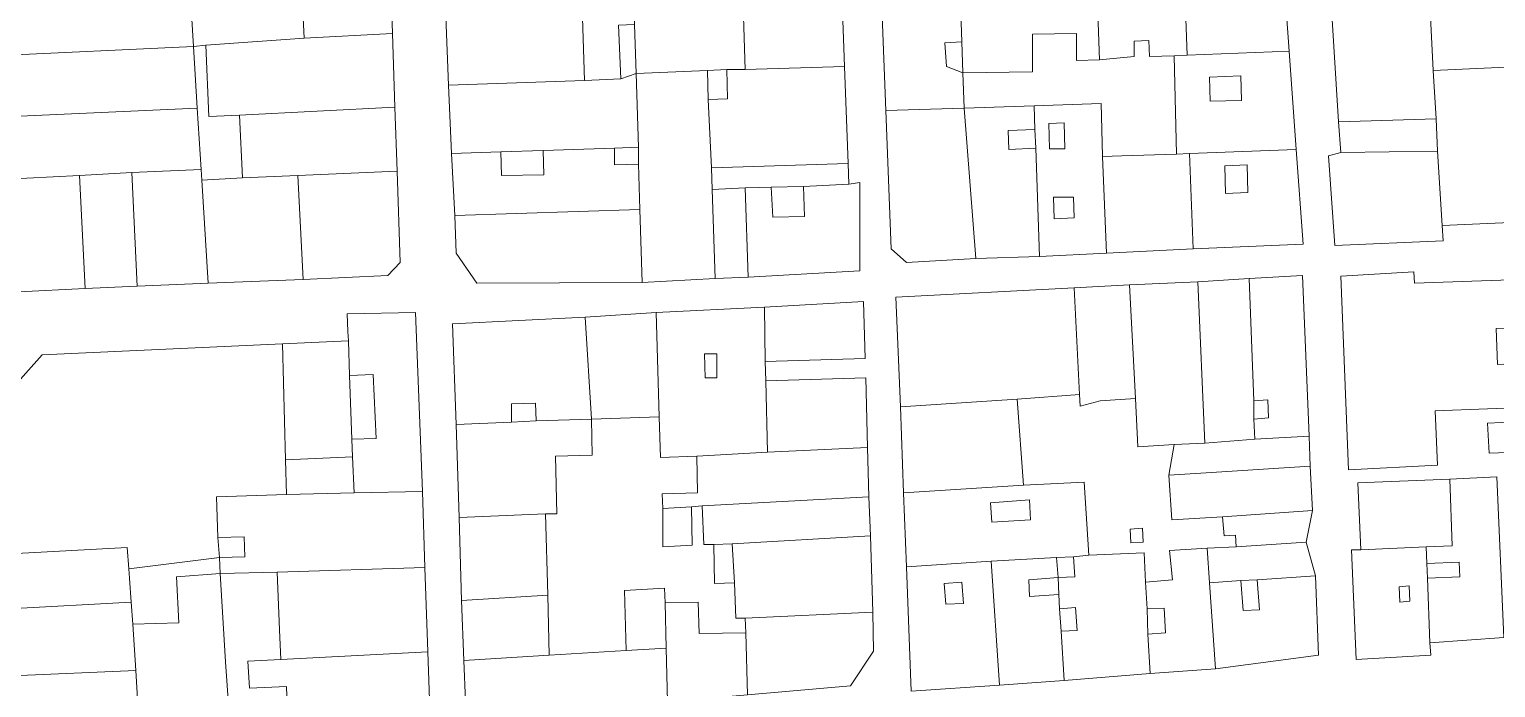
# Model space of a CAD drawing. Header units: inches. Extents: x 1138763 to 1140867, y 1050756 to 1053008.
# Drawn here: x 1139711.1 to 1139949.6, y 1052149.2 to 1052256.3 of the extents above; entities that cross this region are included whole.
import ezdxf

# ---------------------------------------------------------------- set-up
doc = ezdxf.new("R2010")
doc.units = ezdxf.units.IN
doc.header["$MEASUREMENT"] = 0
doc.layers.add('LimEdif_AM', color=44, linetype='Continuous', lineweight=5)

msp = doc.modelspace()

# ---------------------------------------------------------------- linework, layer by layer
at = {"layer": 'LimEdif_AM'}
for points in [[(1139898.31, 1052283.25), (1139913.81, 1052283.5), (1139916.06, 1052252.75), (1139899.44, 1052252.12), (1139898.31, 1052283.25)], [(1139938.56, 1052265.87), (1139938.94, 1052260.5), (1139939.44, 1052249.62), (1139939.94, 1052241.75), (1139924.06, 1052241.25), (1139921.44, 1052283.37), (1139929.44, 1052283.75), (1139930.19, 1052265.37), (1139938.56, 1052265.87)], [(1139826.56, 1052280.87), (1139842.56, 1052281.75), (1139843.69, 1052250.25), (1139827.56, 1052249.75), (1139826.56, 1052280.87)], [(1139862.81, 1052254.25), (1139860.06, 1052254.12), (1139860.31, 1052250.25), (1139862.94, 1052249.25), (1139863.19, 1052243.5), (1139850.44, 1052243.12), (1139848.94, 1052282.37), (1139861.81, 1052282.62), (1139862.81, 1052254.25)], [(1139861.81, 1052282.62), (1139884.06, 1052283), (1139885.19, 1052251.37), (1139881.44, 1052251.25), (1139881.44, 1052255.62), (1139874.31, 1052255.5), (1139874.31, 1052249.37), (1139862.94, 1052249.25), (1139862.81, 1052254.25), (1139861.81, 1052282.62)], [(1139884.06, 1052283), (1139898.31, 1052283.25), (1139899.44, 1052252.12), (1139897.31, 1052252), (1139893.31, 1052251.87), (1139893.19, 1052254.5), (1139890.81, 1052254.37), (1139890.81, 1052251.87), (1139885.19, 1052251.37), (1139884.06, 1052283)], [(1139937.81, 1052280.37), (1139955.06, 1052281.12), (1139955.94, 1052253), (1139956.06, 1052250.37), (1139939.44, 1052249.62), (1139938.94, 1052260.5), (1139945.19, 1052260.62), (1139944.94, 1052271.62), (1139938.31, 1052271.5), (1139937.81, 1052280.37)], [(1139754.69, 1052277.87), (1139769.44, 1052278.75), (1139770.19, 1052255.62), (1139755.81, 1052254.87), (1139754.69, 1052277.87)], [(1139808.81, 1052279.87), (1139826.56, 1052280.87), (1139827.56, 1052249.75), (1139824.56, 1052249.75), (1139821.44, 1052249.62), (1139809.81, 1052249.12), (1139809.56, 1052257.12), (1139809.31, 1052263.62), (1139808.81, 1052279.87)], [(1139737.81, 1052253.5), (1139705.31, 1052252), (1139704.31, 1052271.12), (1139707.31, 1052274.87), (1139736.44, 1052276.62), (1139737.81, 1052253.5)], [(1139736.44, 1052276.62), (1139754.69, 1052277.87), (1139755.81, 1052254.87), (1139739.81, 1052253.75), (1139737.81, 1052253.5), (1139736.44, 1052276.62)], [(1139800.94, 1052263.37), (1139801.44, 1052248), (1139779.31, 1052247.25), (1139778.69, 1052262.62), (1139800.94, 1052263.37)], [(1139809.31, 1052263.62), (1139809.56, 1052257.12), (1139806.94, 1052257), (1139807.31, 1052248.25), (1139801.44, 1052248), (1139800.94, 1052263.37), (1139809.31, 1052263.62)], [(1139770.19, 1052255.62), (1139770.56, 1052243.62), (1139745.31, 1052242.37), (1139740.31, 1052242.12), (1139739.81, 1052253.75), (1139755.81, 1052254.87), (1139770.19, 1052255.62)], [(1139809.81, 1052249.12), (1139807.31, 1052248.25), (1139806.94, 1052257), (1139809.56, 1052257.12), (1139809.81, 1052249.12)], [(1139897.31, 1052252), (1139897.69, 1052236), (1139888.81, 1052235.75), (1139885.69, 1052235.62), (1139885.56, 1052240), (1139885.44, 1052244.25), (1139874.56, 1052243.87), (1139863.19, 1052243.5), (1139862.94, 1052249.25), (1139874.31, 1052249.37), (1139874.31, 1052255.5), (1139881.44, 1052255.62), (1139881.44, 1052251.25), (1139885.19, 1052251.37), (1139890.81, 1052251.87), (1139890.81, 1052254.37), (1139893.19, 1052254.5), (1139893.31, 1052251.87), (1139897.31, 1052252)], [(1139737.81, 1052253.5), (1139738.44, 1052243.5), (1139705.94, 1052242), (1139705.31, 1052252), (1139737.81, 1052253.5)], [(1139739.81, 1052253.75), (1139740.31, 1052242.12), (1139745.31, 1052242.37), (1139745.81, 1052232.12), (1139739.19, 1052231.75), (1139739.06, 1052233.5), (1139738.44, 1052243.5), (1139737.81, 1052253.5), (1139739.81, 1052253.75)], [(1139862.94, 1052249.25), (1139860.31, 1052250.25), (1139860.06, 1052254.12), (1139862.81, 1052254.25), (1139862.94, 1052249.25)], [(1139916.06, 1052252.75), (1139917.19, 1052236.75), (1139899.81, 1052236.12), (1139897.69, 1052236), (1139897.31, 1052252), (1139899.44, 1052252.12), (1139916.06, 1052252.75)], [(1139843.69, 1052250.25), (1139844.31, 1052234.5), (1139822.06, 1052233.75), (1139821.56, 1052244.87), (1139824.69, 1052245), (1139824.56, 1052249.75), (1139827.56, 1052249.75), (1139843.69, 1052250.25)], [(1139956.06, 1052250.37), (1139956.94, 1052225.12), (1139940.94, 1052224.37), (1139940.19, 1052236.5), (1139939.94, 1052241.75), (1139939.44, 1052249.62), (1139956.06, 1052250.37)], [(1139809.81, 1052249.12), (1139810.19, 1052237.12), (1139806.31, 1052237), (1139794.69, 1052236.62), (1139787.81, 1052236.37), (1139779.81, 1052236.12), (1139779.31, 1052247.25), (1139801.44, 1052248), (1139807.31, 1052248.25), (1139809.81, 1052249.12)], [(1139821.44, 1052249.62), (1139821.56, 1052244.87), (1139822.06, 1052233.75), (1139822.19, 1052230.25), (1139822.69, 1052215.75), (1139810.81, 1052215.12), (1139810.44, 1052227), (1139810.19, 1052234.37), (1139810.19, 1052237.12), (1139809.81, 1052249.12), (1139821.44, 1052249.62)], [(1139824.56, 1052249.75), (1139824.69, 1052245), (1139821.56, 1052244.87), (1139821.44, 1052249.62), (1139824.56, 1052249.75)], [(1139903.19, 1052244.62), (1139908.31, 1052244.75), (1139908.19, 1052248.75), (1139903.06, 1052248.5), (1139903.19, 1052244.62)], [(1139903.19, 1052244.62), (1139903.06, 1052248.5), (1139908.19, 1052248.75), (1139908.31, 1052244.75), (1139903.19, 1052244.62)], [(1139738.44, 1052243.5), (1139739.06, 1052233.5), (1139727.81, 1052233), (1139719.31, 1052232.5), (1139706.44, 1052231.87), (1139705.94, 1052242), (1139738.44, 1052243.5)], [(1139770.56, 1052243.62), (1139770.94, 1052233.25), (1139754.81, 1052232.5), (1139745.81, 1052232.12), (1139745.31, 1052242.37), (1139770.56, 1052243.62)], [(1139863.19, 1052243.5), (1139865.06, 1052219), (1139853.81, 1052218.37), (1139851.31, 1052220.62), (1139850.44, 1052243.12), (1139863.19, 1052243.5)], [(1139874.56, 1052243.87), (1139874.69, 1052240), (1139870.31, 1052239.87), (1139870.44, 1052236.75), (1139874.81, 1052237), (1139875.44, 1052219.37), (1139865.06, 1052219), (1139863.19, 1052243.5), (1139874.56, 1052243.87)], [(1139874.69, 1052240), (1139874.56, 1052243.87), (1139885.44, 1052244.25), (1139885.56, 1052240), (1139885.69, 1052235.62), (1139886.31, 1052219.87), (1139875.44, 1052219.37), (1139874.81, 1052237), (1139874.69, 1052240)], [(1139879.56, 1052236.87), (1139879.44, 1052241.12), (1139876.94, 1052241), (1139877.06, 1052236.87), (1139879.56, 1052236.87)], [(1139879.56, 1052236.87), (1139877.06, 1052236.87), (1139876.94, 1052241), (1139879.44, 1052241.12), (1139879.56, 1052236.87)], [(1139939.94, 1052241.75), (1139940.19, 1052236.5), (1139924.44, 1052236.25), (1139924.06, 1052241.25), (1139939.94, 1052241.75)], [(1139874.81, 1052237), (1139870.44, 1052236.75), (1139870.31, 1052239.87), (1139874.69, 1052240), (1139874.81, 1052237)], [(1139806.31, 1052237), (1139806.31, 1052234.25), (1139810.19, 1052234.37), (1139810.44, 1052227), (1139780.31, 1052226), (1139779.81, 1052236.12), (1139787.81, 1052236.37), (1139787.94, 1052232.5), (1139794.81, 1052232.62), (1139794.69, 1052236.62), (1139806.31, 1052237)], [(1139794.69, 1052236.62), (1139794.81, 1052232.62), (1139787.94, 1052232.5), (1139787.81, 1052236.37), (1139794.69, 1052236.62)], [(1139810.19, 1052237.12), (1139810.19, 1052234.37), (1139806.31, 1052234.25), (1139806.31, 1052237), (1139810.19, 1052237.12)], [(1139899.81, 1052236.12), (1139900.44, 1052220.62), (1139886.31, 1052219.87), (1139885.69, 1052235.62), (1139888.81, 1052235.75), (1139897.69, 1052236), (1139899.81, 1052236.12)], [(1139917.19, 1052236.75), (1139918.31, 1052221.37), (1139900.44, 1052220.62), (1139899.81, 1052236.12), (1139917.19, 1052236.75)], [(1139940.19, 1052236.5), (1139940.94, 1052224.37), (1139941.06, 1052221.87), (1139923.44, 1052221.12), (1139922.44, 1052235.75), (1139924.44, 1052236.25), (1139940.19, 1052236.5)], [(1139739.06, 1052233.5), (1139739.19, 1052231.75), (1139740.19, 1052215), (1139728.69, 1052214.5), (1139727.81, 1052233), (1139739.06, 1052233.5)], [(1139844.31, 1052234.5), (1139844.44, 1052231.12), (1139837.06, 1052230.75), (1139831.81, 1052230.62), (1139827.56, 1052230.5), (1139822.19, 1052230.25), (1139822.06, 1052233.75), (1139844.31, 1052234.5)], [(1139905.69, 1052229.62), (1139909.31, 1052229.75), (1139909.19, 1052234.25), (1139905.56, 1052234.12), (1139905.69, 1052229.62)], [(1139905.69, 1052229.62), (1139905.56, 1052234.12), (1139909.19, 1052234.25), (1139909.31, 1052229.75), (1139905.69, 1052229.62)], [(1139719.31, 1052232.5), (1139720.19, 1052214.12), (1139709.44, 1052213.62), (1139707.31, 1052215.75), (1139706.44, 1052231.87), (1139719.31, 1052232.5)], [(1139727.81, 1052233), (1139728.69, 1052214.5), (1139720.19, 1052214.12), (1139719.31, 1052232.5), (1139727.81, 1052233)], [(1139754.81, 1052232.5), (1139755.69, 1052215.62), (1139740.19, 1052215), (1139739.19, 1052231.75), (1139745.81, 1052232.12), (1139754.81, 1052232.5)], [(1139770.94, 1052233.25), (1139771.44, 1052218.37), (1139769.44, 1052216.25), (1139755.69, 1052215.62), (1139754.81, 1052232.5), (1139770.94, 1052233.25)], [(1139844.44, 1052231.12), (1139846.19, 1052231.37), (1139846.19, 1052217), (1139828.06, 1052216), (1139827.56, 1052230.5), (1139831.81, 1052230.62), (1139832.06, 1052225.75), (1139837.19, 1052225.87), (1139837.06, 1052230.75), (1139844.44, 1052231.12)], [(1139827.56, 1052230.5), (1139828.06, 1052216), (1139822.69, 1052215.75), (1139822.19, 1052230.25), (1139827.56, 1052230.5)], [(1139837.06, 1052230.75), (1139837.19, 1052225.87), (1139832.06, 1052225.75), (1139831.81, 1052230.62), (1139837.06, 1052230.75)], [(1139877.81, 1052225.5), (1139881.06, 1052225.62), (1139880.94, 1052229), (1139877.69, 1052229), (1139877.81, 1052225.5)], [(1139877.81, 1052225.5), (1139877.69, 1052229), (1139880.94, 1052229), (1139881.06, 1052225.62), (1139877.81, 1052225.5)], [(1139810.44, 1052227), (1139810.81, 1052215.12), (1139783.94, 1052215), (1139780.56, 1052219.87), (1139780.31, 1052226), (1139810.44, 1052227)], [(1139953.81, 1052207.75), (1139949.69, 1052207.62), (1139949.94, 1052201.75), (1139954.06, 1052202), (1139954.19, 1052200.25), (1139956.56, 1052200.37), (1139956.81, 1052194.87), (1139939.81, 1052194.25), (1139940.19, 1052185.37), (1139925.69, 1052184.62), (1139924.44, 1052216.12), (1139936.31, 1052216.87), (1139936.44, 1052215), (1139953.56, 1052215.62), (1139953.81, 1052207.75)], [(1139881.06, 1052214.25), (1139890.06, 1052214.75), (1139891.06, 1052196.25), (1139885.31, 1052195.87), (1139882.06, 1052195), (1139881.94, 1052196.87), (1139881.06, 1052214.25)], [(1139890.06, 1052214.75), (1139901.19, 1052215.25), (1139902.31, 1052189), (1139897.31, 1052188.75), (1139891.44, 1052188.37), (1139891.06, 1052196.25), (1139890.06, 1052214.75)], [(1139901.19, 1052215.25), (1139909.56, 1052215.75), (1139910.31, 1052195.87), (1139910.31, 1052192.87), (1139910.44, 1052189.62), (1139902.31, 1052189), (1139901.19, 1052215.25)], [(1139910.31, 1052195.87), (1139909.56, 1052215.75), (1139918.19, 1052216.25), (1139919.31, 1052190.12), (1139910.44, 1052189.62), (1139910.31, 1052192.87), (1139912.69, 1052193.12), (1139912.56, 1052196), (1139910.31, 1052195.87)], [(1139830.69, 1052211.12), (1139846.81, 1052212), (1139847.06, 1052202.75), (1139830.81, 1052202.25), (1139830.69, 1052211.12)], [(1139881.94, 1052196.87), (1139871.81, 1052196.12), (1139852.81, 1052194.87), (1139852.06, 1052212.75), (1139881.06, 1052214.25), (1139881.94, 1052196.87)], [(1139763.19, 1052200), (1139763.06, 1052205.62), (1139762.94, 1052207.12), (1139762.81, 1052210), (1139773.94, 1052210.25), (1139775.06, 1052181.12), (1139763.94, 1052180.87), (1139763.69, 1052186.75), (1139763.56, 1052189.62), (1139767.56, 1052189.75), (1139767.06, 1052200.12), (1139763.19, 1052200)], [(1139801.56, 1052209.5), (1139813.06, 1052210.25), (1139813.56, 1052193.25), (1139802.56, 1052192.87), (1139801.56, 1052209.5)], [(1139813.06, 1052210.25), (1139830.69, 1052211.12), (1139830.81, 1052202.25), (1139830.94, 1052199.12), (1139831.19, 1052187.5), (1139819.69, 1052186.87), (1139813.81, 1052186.62), (1139813.56, 1052193.25), (1139813.06, 1052210.25)], [(1139802.56, 1052192.87), (1139793.56, 1052192.62), (1139793.44, 1052195.5), (1139789.56, 1052195.37), (1139789.56, 1052192.37), (1139780.56, 1052192), (1139779.94, 1052208.37), (1139801.56, 1052209.5), (1139802.56, 1052192.87)], [(1139752.81, 1052186.25), (1139752.94, 1052180.62), (1139741.56, 1052180.25), (1139741.81, 1052173.62), (1139742.06, 1052170.37), (1139727.31, 1052168.5), (1139727.06, 1052172), (1139709.06, 1052171), (1139708.31, 1052197.87), (1139713.19, 1052203.37), (1139752.31, 1052205.12), (1139752.81, 1052186.25)], [(1139752.31, 1052205.12), (1139763.06, 1052205.62), (1139763.19, 1052200), (1139763.56, 1052189.62), (1139763.69, 1052186.75), (1139752.81, 1052186.25), (1139752.31, 1052205.12)], [(1139822.94, 1052199.62), (1139822.94, 1052203.5), (1139820.94, 1052203.5), (1139821.06, 1052199.62), (1139822.94, 1052199.62)], [(1139822.94, 1052199.62), (1139821.06, 1052199.62), (1139820.94, 1052203.5), (1139822.94, 1052203.5), (1139822.94, 1052199.62)], [(1139763.56, 1052189.62), (1139763.19, 1052200), (1139767.06, 1052200.12), (1139767.56, 1052189.75), (1139763.56, 1052189.62)], [(1139830.94, 1052199.12), (1139847.19, 1052199.62), (1139847.44, 1052188.25), (1139831.19, 1052187.5), (1139830.94, 1052199.12)], [(1139793.56, 1052192.62), (1139789.56, 1052192.37), (1139789.56, 1052195.37), (1139793.44, 1052195.5), (1139793.56, 1052192.62)], [(1139871.81, 1052196.12), (1139872.81, 1052182.12), (1139853.31, 1052180.87), (1139852.81, 1052194.87), (1139871.81, 1052196.12)], [(1139881.94, 1052196.87), (1139882.06, 1052195), (1139885.31, 1052195.87), (1139891.06, 1052196.25), (1139891.44, 1052188.37), (1139897.31, 1052188.75), (1139896.44, 1052183.75), (1139896.94, 1052176.5), (1139905.19, 1052177), (1139905.44, 1052173.87), (1139907.31, 1052174), (1139907.44, 1052172.12), (1139902.69, 1052171.87), (1139896.56, 1052171.5), (1139897.06, 1052166.75), (1139892.69, 1052166.37), (1139892.44, 1052171.12), (1139883.44, 1052170.75), (1139882.69, 1052182.62), (1139872.81, 1052182.12), (1139871.81, 1052196.12), (1139881.94, 1052196.87)], [(1139910.31, 1052192.87), (1139910.31, 1052195.87), (1139912.56, 1052196), (1139912.69, 1052193.12), (1139910.31, 1052192.87)], [(1139802.56, 1052192.87), (1139802.69, 1052187), (1139796.69, 1052186.87), (1139796.94, 1052177.5), (1139795.06, 1052177.5), (1139781.06, 1052176.87), (1139780.56, 1052192), (1139789.56, 1052192.37), (1139793.56, 1052192.62), (1139802.56, 1052192.87)], [(1139813.56, 1052193.25), (1139813.81, 1052186.62), (1139819.69, 1052186.87), (1139819.81, 1052180.87), (1139814.06, 1052180.75), (1139814.19, 1052178.37), (1139814.19, 1052172.12), (1139818.94, 1052172.37), (1139818.81, 1052178.62), (1139820.56, 1052178.75), (1139820.81, 1052172.5), (1139822.44, 1052172.5), (1139822.56, 1052166.12), (1139825.81, 1052166.25), (1139826.06, 1052160.5), (1139827.56, 1052160.5), (1139827.69, 1052158.12), (1139820.06, 1052158), (1139819.94, 1052163.12), (1139814.56, 1052163), (1139814.44, 1052165.37), (1139807.94, 1052165), (1139808.19, 1052155.25), (1139795.69, 1052154.5), (1139795.44, 1052164.25), (1139795.06, 1052177.5), (1139796.94, 1052177.5), (1139796.69, 1052186.87), (1139802.69, 1052187), (1139802.56, 1052192.87), (1139813.56, 1052193.25)], [(1139962.56, 1052186.37), (1139959.44, 1052186.25), (1139953.19, 1052185.87), (1139953.06, 1052187.5), (1139948.56, 1052187.37), (1139948.31, 1052192.25), (1139962.31, 1052192.87), (1139962.56, 1052186.37)], [(1139847.44, 1052188.25), (1139847.69, 1052180.25), (1139820.56, 1052178.75), (1139818.81, 1052178.62), (1139814.19, 1052178.37), (1139814.06, 1052180.75), (1139819.81, 1052180.87), (1139819.69, 1052186.87), (1139831.19, 1052187.5), (1139847.44, 1052188.25)], [(1139919.31, 1052190.12), (1139919.44, 1052185.25), (1139902.56, 1052184.12), (1139896.44, 1052183.75), (1139897.31, 1052188.75), (1139902.31, 1052189), (1139910.44, 1052189.62), (1139919.31, 1052190.12)], [(1139763.69, 1052186.75), (1139763.94, 1052180.87), (1139752.94, 1052180.62), (1139752.81, 1052186.25), (1139763.69, 1052186.75)], [(1139919.44, 1052185.25), (1139919.81, 1052178), (1139905.19, 1052177), (1139896.94, 1052176.5), (1139896.44, 1052183.75), (1139902.56, 1052184.12), (1139919.44, 1052185.25)], [(1139942.19, 1052183.12), (1139949.81, 1052183.5), (1139950.94, 1052157.37), (1139938.94, 1052156.5), (1139938.56, 1052167), (1139943.81, 1052167.25), (1139943.69, 1052169.62), (1139938.44, 1052169.37), (1139938.31, 1052172.12), (1139942.56, 1052172.25), (1139942.19, 1052183.12)], [(1139775.06, 1052181.12), (1139775.44, 1052168.75), (1139751.44, 1052168), (1139742.19, 1052167.75), (1139742.06, 1052170.37), (1139746.19, 1052170.5), (1139746.06, 1052173.75), (1139741.81, 1052173.62), (1139741.56, 1052180.25), (1139752.94, 1052180.62), (1139763.94, 1052180.87), (1139775.06, 1052181.12)], [(1139872.81, 1052182.12), (1139882.69, 1052182.62), (1139883.44, 1052170.75), (1139880.94, 1052170.5), (1139878.19, 1052170.37), (1139867.56, 1052169.75), (1139853.81, 1052168.87), (1139853.31, 1052180.87), (1139872.81, 1052182.12)], [(1139938.31, 1052172.12), (1139927.69, 1052171.62), (1139927.19, 1052182.5), (1139942.19, 1052183.12), (1139942.56, 1052172.25), (1139938.31, 1052172.12)], [(1139818.81, 1052178.62), (1139818.94, 1052172.37), (1139814.19, 1052172.12), (1139814.19, 1052178.37), (1139818.81, 1052178.62)], [(1139847.69, 1052180.25), (1139847.94, 1052173.87), (1139825.44, 1052172.62), (1139822.44, 1052172.5), (1139820.81, 1052172.5), (1139820.56, 1052178.75), (1139847.69, 1052180.25)], [(1139867.69, 1052176.12), (1139873.94, 1052176.5), (1139873.81, 1052179.75), (1139867.44, 1052179.25), (1139867.69, 1052176.12)], [(1139867.69, 1052176.12), (1139867.44, 1052179.25), (1139873.81, 1052179.75), (1139873.94, 1052176.5), (1139867.69, 1052176.12)], [(1139795.06, 1052177.5), (1139795.44, 1052164.25), (1139781.44, 1052163.37), (1139781.06, 1052176.87), (1139795.06, 1052177.5)], [(1139919.81, 1052178), (1139918.81, 1052172.87), (1139907.44, 1052172.12), (1139907.31, 1052174), (1139905.44, 1052173.87), (1139905.19, 1052177), (1139919.81, 1052178)], [(1139847.94, 1052173.87), (1139848.31, 1052161.5), (1139827.56, 1052160.5), (1139826.06, 1052160.5), (1139825.81, 1052166.25), (1139825.44, 1052172.62), (1139847.94, 1052173.87)], [(1139890.31, 1052172.75), (1139892.31, 1052172.87), (1139892.19, 1052175.12), (1139890.19, 1052175), (1139890.31, 1052172.75)], [(1139890.31, 1052172.75), (1139890.19, 1052175), (1139892.19, 1052175.12), (1139892.31, 1052172.87), (1139890.31, 1052172.75)], [(1139727.31, 1052168.5), (1139727.44, 1052167), (1139727.69, 1052163.12), (1139707.81, 1052162), (1139707.56, 1052170.87), (1139709.06, 1052171), (1139727.06, 1052172), (1139727.31, 1052168.5)], [(1139742.06, 1052170.37), (1139741.81, 1052173.62), (1139746.06, 1052173.75), (1139746.19, 1052170.5), (1139742.06, 1052170.37)], [(1139825.44, 1052172.62), (1139825.81, 1052166.25), (1139822.56, 1052166.12), (1139822.44, 1052172.5), (1139825.44, 1052172.62)], [(1139902.69, 1052171.87), (1139903.06, 1052166.25), (1139904.06, 1052152.25), (1139893.44, 1052151.5), (1139893.06, 1052157.87), (1139895.94, 1052158.12), (1139895.69, 1052162.12), (1139892.94, 1052162), (1139892.69, 1052166.37), (1139897.06, 1052166.75), (1139896.56, 1052171.5), (1139902.69, 1052171.87)], [(1139918.81, 1052172.87), (1139920.31, 1052167.37), (1139910.81, 1052166.75), (1139908.19, 1052166.62), (1139903.06, 1052166.25), (1139902.69, 1052171.87), (1139907.44, 1052172.12), (1139918.81, 1052172.87)], [(1139938.31, 1052172.12), (1139938.44, 1052169.37), (1139938.56, 1052167), (1139938.94, 1052156.5), (1139939.06, 1052154.5), (1139926.94, 1052153.75), (1139926.19, 1052171.62), (1139927.69, 1052171.62), (1139938.31, 1052172.12)], [(1139742.06, 1052170.37), (1139742.19, 1052167.75), (1139735.06, 1052167.25), (1139735.44, 1052159.75), (1139727.94, 1052159.5), (1139727.69, 1052163.12), (1139727.44, 1052167), (1139727.31, 1052168.5), (1139742.06, 1052170.37)], [(1139867.56, 1052169.75), (1139868.94, 1052149.62), (1139854.56, 1052148.62), (1139853.81, 1052168.87), (1139867.56, 1052169.75)], [(1139878.19, 1052170.37), (1139878.44, 1052167.12), (1139873.69, 1052166.75), (1139873.81, 1052164), (1139878.56, 1052164.37), (1139878.69, 1052162), (1139878.94, 1052158.37), (1139879.44, 1052150.37), (1139868.94, 1052149.62), (1139867.56, 1052169.75), (1139878.19, 1052170.37)], [(1139880.94, 1052170.5), (1139881.19, 1052167.25), (1139878.44, 1052167.12), (1139878.19, 1052170.37), (1139880.94, 1052170.5)], [(1139883.44, 1052170.75), (1139892.44, 1052171.12), (1139892.69, 1052166.37), (1139892.94, 1052162), (1139893.06, 1052157.87), (1139893.44, 1052151.5), (1139879.44, 1052150.37), (1139878.94, 1052158.37), (1139881.56, 1052158.5), (1139881.31, 1052162.25), (1139878.69, 1052162), (1139878.56, 1052164.37), (1139878.44, 1052167.12), (1139881.19, 1052167.25), (1139880.94, 1052170.5), (1139883.44, 1052170.75)], [(1139938.56, 1052167), (1139938.44, 1052169.37), (1139943.69, 1052169.62), (1139943.81, 1052167.25), (1139938.56, 1052167)], [(1139742.19, 1052167.75), (1139743.06, 1052153.37), (1139743.81, 1052142.62), (1139729.06, 1052141.87), (1139728.44, 1052152), (1139727.94, 1052159.5), (1139735.44, 1052159.75), (1139735.06, 1052167.25), (1139742.19, 1052167.75)], [(1139775.44, 1052168.75), (1139775.94, 1052155), (1139752.06, 1052153.75), (1139751.81, 1052158.62), (1139751.44, 1052168), (1139775.44, 1052168.75)], [(1139878.56, 1052164.37), (1139873.81, 1052164), (1139873.69, 1052166.75), (1139878.44, 1052167.12), (1139878.56, 1052164.37)], [(1139920.31, 1052167.37), (1139920.81, 1052154.5), (1139904.06, 1052152.25), (1139903.06, 1052166.25), (1139908.19, 1052166.62), (1139908.56, 1052161.75), (1139911.19, 1052161.87), (1139910.81, 1052166.75), (1139920.31, 1052167.37)], [(1139910.81, 1052166.75), (1139911.19, 1052161.87), (1139908.56, 1052161.75), (1139908.19, 1052166.62), (1139910.81, 1052166.75)], [(1139795.44, 1052164.25), (1139795.69, 1052154.5), (1139781.81, 1052153.62), (1139781.44, 1052163.37), (1139795.44, 1052164.25)], [(1139814.56, 1052163), (1139814.69, 1052155.62), (1139808.19, 1052155.25), (1139807.94, 1052165), (1139814.44, 1052165.37), (1139814.56, 1052163)], [(1139860.19, 1052162.75), (1139863.06, 1052162.87), (1139862.81, 1052166.37), (1139859.94, 1052166.12), (1139860.19, 1052162.75)], [(1139860.19, 1052162.75), (1139859.94, 1052166.12), (1139862.81, 1052166.37), (1139863.06, 1052162.87), (1139860.19, 1052162.75)], [(1139934.06, 1052163.12), (1139935.69, 1052163.25), (1139935.56, 1052165.75), (1139933.94, 1052165.62), (1139934.06, 1052163.12)], [(1139934.06, 1052163.12), (1139933.94, 1052165.62), (1139935.56, 1052165.75), (1139935.69, 1052163.25), (1139934.06, 1052163.12)], [(1139727.69, 1052163.12), (1139727.94, 1052159.5), (1139728.44, 1052152), (1139708.31, 1052151.12), (1139707.81, 1052162), (1139727.69, 1052163.12)], [(1139827.69, 1052158.12), (1139827.94, 1052148), (1139814.94, 1052146.87), (1139814.69, 1052155.62), (1139814.56, 1052163), (1139819.94, 1052163.12), (1139820.06, 1052158), (1139827.69, 1052158.12)], [(1139878.94, 1052158.37), (1139878.69, 1052162), (1139881.31, 1052162.25), (1139881.56, 1052158.5), (1139878.94, 1052158.37)], [(1139893.06, 1052157.87), (1139892.94, 1052162), (1139895.69, 1052162.12), (1139895.94, 1052158.12), (1139893.06, 1052157.87)], [(1139848.31, 1052161.5), (1139848.44, 1052155.12), (1139844.69, 1052149.5), (1139827.94, 1052148), (1139827.69, 1052158.12), (1139827.56, 1052160.5), (1139848.31, 1052161.5)], [(1139775.94, 1052155), (1139776.31, 1052144.12), (1139753.19, 1052143), (1139752.94, 1052149.37), (1139746.94, 1052149.12), (1139746.69, 1052153.5), (1139752.06, 1052153.75), (1139775.94, 1052155)], [(1139814.69, 1052155.62), (1139814.94, 1052146.87), (1139784.56, 1052144.12), (1139782.06, 1052147), (1139781.81, 1052153.62), (1139795.69, 1052154.5), (1139808.19, 1052155.25), (1139814.69, 1052155.62)], [(1139728.44, 1052152), (1139729.06, 1052141.87), (1139711.44, 1052141), (1139708.56, 1052143), (1139708.31, 1052151.12), (1139728.44, 1052152)]]:
    msp.add_lwpolyline(points, dxfattribs=at)

doc.saveas('drawing.dxf')
